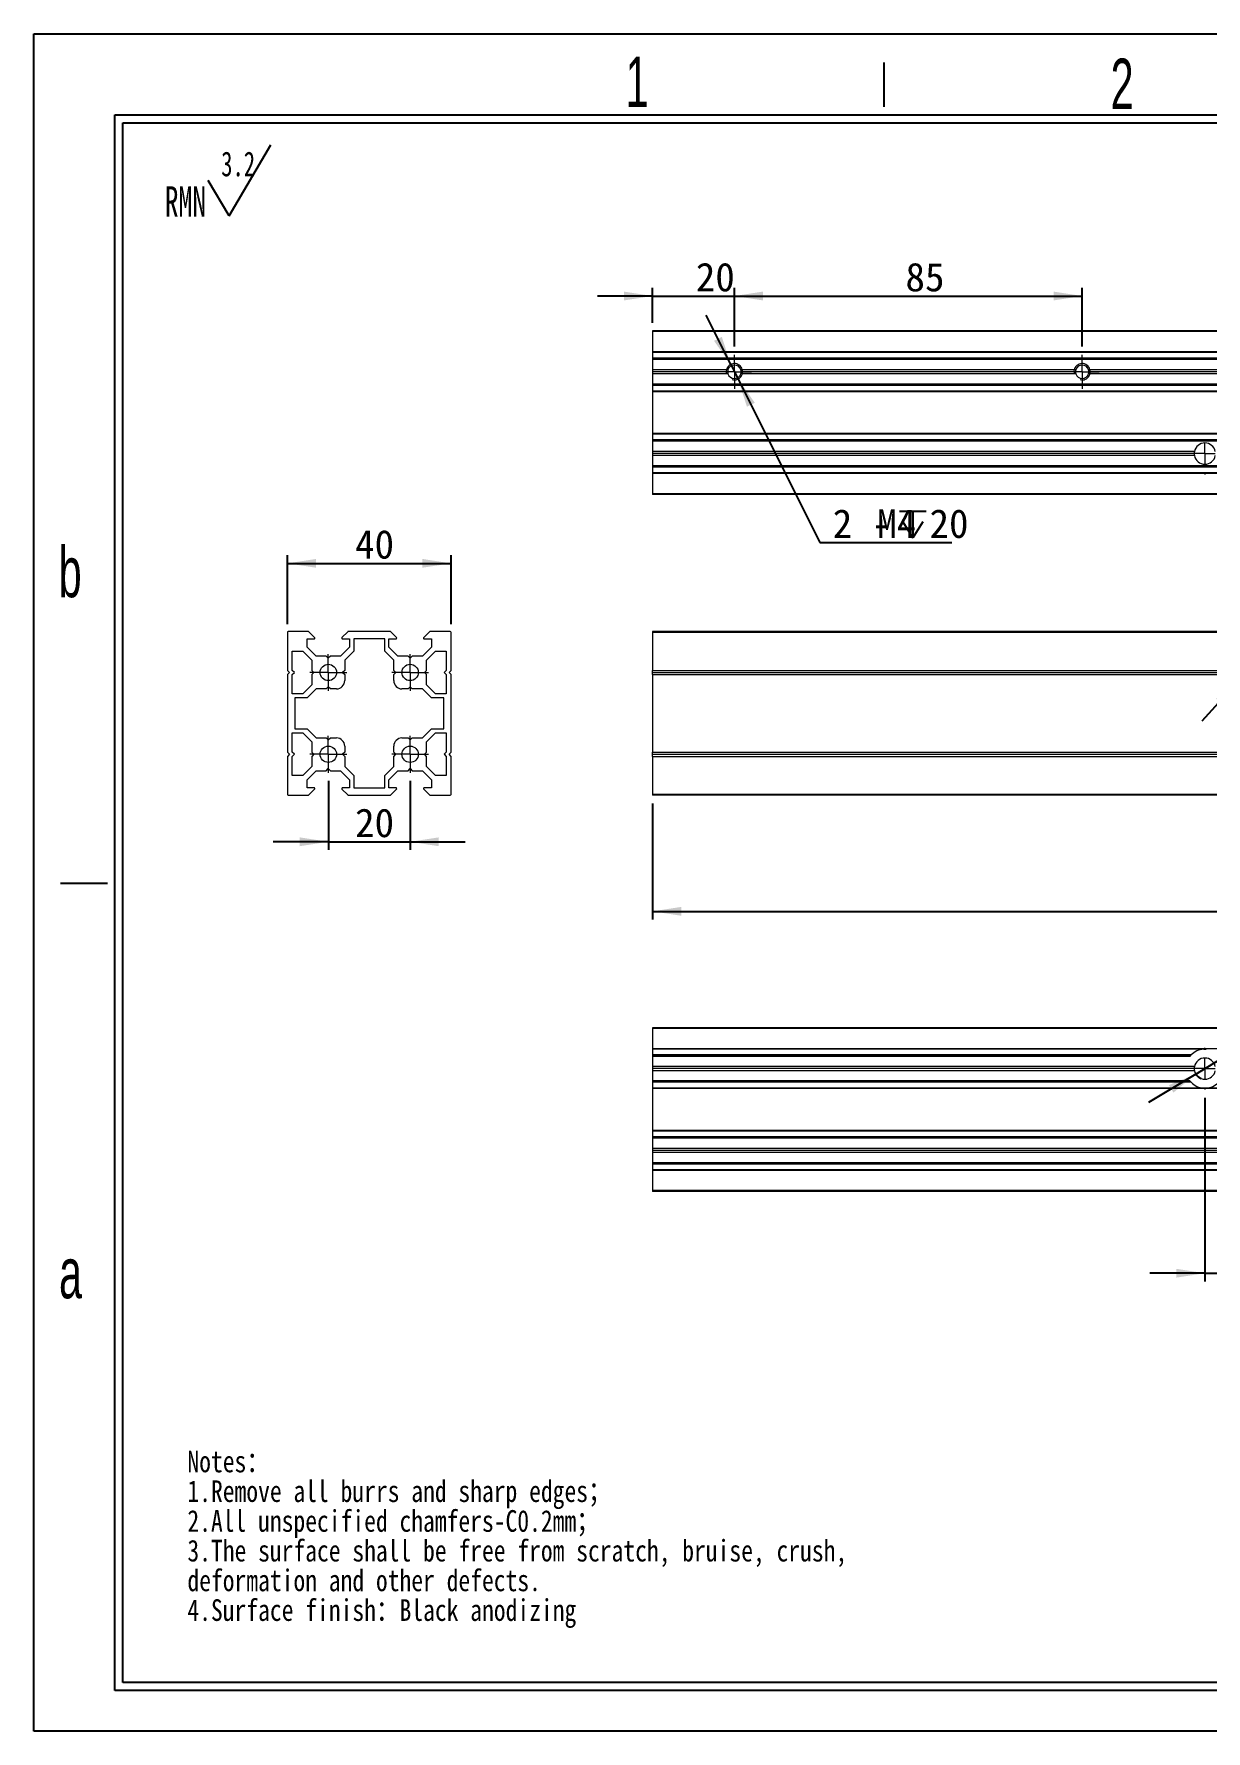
# Model space of a CAD drawing. Header units: millimetres. Extents: x 2 to 295, y 1 to 209.
# Drawn here: x 1.8 to 145.1, y 1.3 to 208.7 of the extents above; entities that cross this region are included whole.
import ezdxf

# ---------------------------------------------------------------- set-up
doc = ezdxf.new("R2010")
doc.units = ezdxf.units.MM
doc.linetypes.add('CENTER', pattern=[10.16, 6.35, -1.27, 1.27, -1.27])
doc.layers.add('DIM', color=5, linetype='Continuous')
doc.layers.add('SLD-0', color=179, linetype='Continuous')
doc.layers.add('中心线', color=1, linetype='CENTER', lineweight=15)
doc.styles.add('SLDTEXTSTYLE0', font='SIMSUN.TTC', dxfattribs={"width": 0.67})
doc.styles.add('SLDTEXTSTYLE14', font='SIMSUN.TTC')
doc.styles.add('SLDTEXTSTYLE3', font='SIMSUN.TTC', dxfattribs={"width": 0.8, "bigfont": 'bigfont'})
doc.styles.add('SLDTEXTSTYLE4', font='SIMSUN.TTC', dxfattribs={"width": 0.8})
doc.styles.add('SLDTEXTSTYLE7', font='GOTHIC.TTF', dxfattribs={"width": 0.61171})
doc.dimstyles.new('SLDDIMSTYLE0', dxfattribs={"dimtxt": 3.5, "dimasz": 3.5, "dimexe": 0, "dimexo": 0.0625, "dimgap": 0.875, "dimtad": 2, "dimlfac": 2, "dimrnd": 1e-09, "dimzin": 12, "dimdsep": 46, "dimtxsty": 'SLDTEXTSTYLE0', "dimsah": 1, "dimcen": 0.09, "dimadec": 0, "dimazin": 3, "dimtfac": 1, "dimtofl": 0, "dimtmove": 0, "dimatfit": 3, "dimfxl": 0, "dimfrac": 2, "dimtolj": 1, "dimtzin": 12, "dimarcsym": 0})
doc.dimstyles.new('SLDDIMSTYLE1', dxfattribs={"dimtxt": 3.5, "dimasz": 3.5, "dimexe": 0, "dimexo": 0.0625, "dimgap": 0.875, "dimtad": 2, "dimlfac": 2, "dimrnd": 1e-09, "dimzin": 12, "dimdsep": 46, "dimtxsty": 'SLDTEXTSTYLE0', "dimsah": 1, "dimcen": 0.09, "dimadec": 0, "dimazin": 3, "dimtfac": 1, "dimtmove": 0, "dimatfit": 0, "dimfxl": 0, "dimfrac": 2, "dimtolj": 1, "dimtzin": 12, "dimarcsym": 0})
doc.dimstyles.new('SLDDIMSTYLE2', dxfattribs={"dimtxt": 3.5, "dimasz": 3.5, "dimexe": 0, "dimexo": 0.0625, "dimgap": 0.875, "dimtad": 0, "dimtih": 1, "dimtoh": 1, "dimlfac": 2, "dimrnd": 1e-09, "dimzin": 12, "dimdsep": 46, "dimtxsty": 'SLDTEXTSTYLE0', "dimsah": 1, "dimcen": 0, "dimadec": 0, "dimazin": 3, "dimtfac": 1, "dimtmove": 0, "dimatfit": 3, "dimfxl": 0, "dimfrac": 2, "dimtolj": 1, "dimtzin": 12, "dimarcsym": 0})

# ---------------------------------------------------------------- blocks, each defined once
blk = doc.blocks.new('SW_NOTE_0')
at = {"layer": 'SLD-0', "color": 0}
for q in [(12.98, 9.35), (5.31, 5.02)]:
    blk.add_line((7.87, 0.69), q, dxfattribs=at)
at = {"layer": 'SLD-0', "color": 0, "attachment_point": 1, "style": 'SLDTEXTSTYLE0'}
for s, insert, char_height in [('3.2', (6.9, 8.55), 3.032), ('RMN', (0, 4.31), 3.704)]:
    blk.add_mtext(s, dxfattribs=dict(at, insert=insert, char_height=char_height))
blk = doc.blocks.new('SW_NOTE_2')
at = {"layer": 'SLD-0', "color": 0, "char_height": 2.6458, "attachment_point": 1}
for s, insert, style in [('Notes\\M+18146', (0, 3.08), 'SLDTEXTSTYLE3'), ('1.Remove all burrs and sharp edges\\M+18147', (0, -0.55), 'SLDTEXTSTYLE3'), ('2.All unspecified chamfers-C0.2mm\\M+18147', (0, -4.19), 'SLDTEXTSTYLE3'), ('3.The surface shall be free from scratch, bruise, crush, ', (0, -7.82), 'SLDTEXTSTYLE4'), ('deformation and other defects.', (0, -11.45), 'SLDTEXTSTYLE4'), ('4.Surface finish\\M+18146Black anodizing', (0, -15.08), 'SLDTEXTSTYLE3')]:
    blk.add_mtext(s, dxfattribs=dict(at, insert=insert, style=style))
blk = doc.blocks.new('_D_1')
at = {"layer": 'DIM'}
for p, q in [((144.91, 78.69), (144.91, 56.24)), ((154.91, 68.69), (154.91, 56.24)), ((144.91, 57.24), (138.18, 57.24)), ((144.91, 57.24), (154.91, 57.24)), ((154.91, 57.24), (161.64, 57.24))]:
    blk.add_line(p, q, dxfattribs=at)
for points in [[(144.91, 57.24), (141.41, 57.78), (141.41, 56.7)], [(154.91, 57.24), (158.41, 56.7), (158.41, 57.78)]]:
    blk.add_solid(points, dxfattribs=at)
at = {"layer": 'DIM', "insert": (147.32, 61.31), "char_height": 3.5, "attachment_point": 1, "style": 'SLDTEXTSTYLE14'}
blk.add_mtext('20', dxfattribs=at)
blk = doc.blocks.new('SW_SYMBOL_HOLE_SPOT')
at = {"layer": 'DIM', "color": 0}
for p, q in [((0, 875), (0, 75)), ((1600, 75), (1600, 875)), ((0, 75), (1600, 75))]:
    blk.add_line(p, q, dxfattribs=at)
blk = doc.blocks.new('SW_SYMBOL_HOLE_DEPTH')
at = {"layer": 'DIM', "color": 0}
for p, q in [((0, 875), (800, 875)), ((100, 555), (400, 75)), ((400, 875), (400, 75)), ((700, 555), (400, 75))]:
    blk.add_line(p, q, dxfattribs=at)
blk = doc.blocks.new('_D_2')
at = {"layer": 'DIM'}
for p, q in [((146.02, 82.91), (158.11, 90.16)), ((158.11, 90.16), (182.63, 90.16)), ((143.79, 81.57), (138.02, 78.11)), ((143.79, 81.57), (146.02, 82.91))]:
    blk.add_line(p, q, dxfattribs=at)
blk.add_arc((144.91, 82.24), 1.3, 206.4811, 248.5293, dxfattribs=at)
for points in [[(146.02, 82.91), (149.3, 84.24), (148.75, 85.17)], [(143.79, 81.57), (140.52, 80.23), (141.07, 79.31)]]:
    blk.add_solid(points, dxfattribs=at)
at = {"layer": 'DIM', "xscale": 0.004072727272727273, "yscale": 0.004072727272727273, "zscale": 0.004072727272727273}
for name, p in [('SW_SYMBOL_HOLE_SPOT', (161.21, 90.44)), ('SW_SYMBOL_HOLE_DEPTH', (176.09, 90.44))]:
    blk.add_blockref(name, p, dxfattribs=at)
at = {"layer": 'DIM', "char_height": 3.5, "attachment_point": 1, "style": 'SLDTEXTSTYLE14'}
for s, insert in [('2 - ', (159.7, 99.3)), ('%%c', (165.14, 99.3)), ('5.2', (169.01, 99.3)), ('THROUGH', (173.1, 99.3)), ('%%c', (168.14, 94.23)), ('9.5', (172.01, 94.23)), ('6', (179.75, 94.23))]:
    blk.add_mtext(s, dxfattribs=dict(at, insert=insert))
blk = doc.blocks.new('SW_CENTERMARKSYMBOL_0')
at = {"layer": '中心线', "color": 0}
for p, q in [((0, 2.5), (0, 2.55)), ((-2.5, 0), (-2.55, 0)), ((0, 0), (-1.25, 0)), ((0, 0), (0, 1.25)), ((0, 0), (0, -1.25)), ((0, 0), (1.25, 0)), ((2.5, 0), (2.55, 0)), ((0, -2.5), (0, -2.55))]:
    blk.add_line(p, q, dxfattribs=at)
blk = doc.blocks.new('_D_3')
at = {"layer": 'DIM'}
for p, q in [((77.41, 114.65), (77.41, 100.46)), ((222.41, 114.65), (222.41, 100.46)), ((77.41, 101.46), (222.41, 101.46))]:
    blk.add_line(p, q, dxfattribs=at)
for points in [[(77.41, 101.46), (80.91, 100.92), (80.91, 102)], [(222.41, 101.46), (218.91, 102), (218.91, 100.92)]]:
    blk.add_solid(points, dxfattribs=at)
at = {"layer": 'DIM', "insert": (150.43, 105.54), "char_height": 3.5, "attachment_point": 1, "style": 'SLDTEXTSTYLE14'}
blk.add_mtext('290', dxfattribs=at)
blk = doc.blocks.new('_D_5')
at = {"layer": 'DIM'}
for p, q in [((150.78, 131.61), (158.61, 140.29)), ((158.61, 140.29), (183.12, 140.29)), ((149.04, 129.68), (150.78, 131.61)), ((149.04, 129.68), (144.53, 124.69))]:
    blk.add_line(p, q, dxfattribs=at)
blk.add_arc((149.91, 130.65), 1.3, 206.4811, 265.4911, dxfattribs=at)
for points in [[(150.78, 131.61), (153.53, 133.85), (152.73, 134.57)], [(149.04, 129.68), (146.29, 127.45), (147.09, 126.72)]]:
    blk.add_solid(points, dxfattribs=at)
at = {"layer": 'DIM', "xscale": 0.004072727272727273, "yscale": 0.004072727272727273, "zscale": 0.004072727272727273}
for name, p in [('SW_SYMBOL_HOLE_SPOT', (161.71, 140.57)), ('SW_SYMBOL_HOLE_DEPTH', (176.59, 140.57))]:
    blk.add_blockref(name, p, dxfattribs=at)
at = {"layer": 'DIM', "char_height": 3.5, "attachment_point": 1, "style": 'SLDTEXTSTYLE14'}
for s, insert in [('2 - ', (160.2, 149.43)), ('%%c', (165.64, 149.43)), ('5.2', (169.51, 149.43)), ('THROUGH', (173.6, 149.43)), ('%%c', (168.63, 144.36)), ('9.5', (172.5, 144.36)), ('6', (180.25, 144.36))]:
    blk.add_mtext(s, dxfattribs=dict(at, insert=insert))
blk = doc.blocks.new('_D_6')
at = {"layer": 'DIM'}
for p, q in [((32.79, 136.55), (32.79, 144.98)), ((32.79, 143.98), (52.79, 143.98)), ((52.79, 136.55), (52.79, 144.98))]:
    blk.add_line(p, q, dxfattribs=at)
for points in [[(32.79, 143.98), (36.29, 143.45), (36.29, 144.52)], [(52.79, 143.98), (49.29, 144.52), (49.29, 143.45)]]:
    blk.add_solid(points, dxfattribs=at)
at = {"layer": 'DIM', "insert": (41.06, 148.06), "char_height": 3.5, "attachment_point": 1, "style": 'SLDTEXTSTYLE14'}
blk.add_mtext('40', dxfattribs=at)
blk = doc.blocks.new('_D_7')
at = {"layer": 'DIM'}
for p, q in [((37.79, 117.4), (37.79, 108.96)), ((47.79, 117.4), (47.79, 108.96)), ((37.79, 109.96), (31.06, 109.96)), ((37.79, 109.96), (47.79, 109.96)), ((47.79, 109.96), (54.52, 109.96))]:
    blk.add_line(p, q, dxfattribs=at)
for points in [[(37.79, 109.96), (34.29, 110.5), (34.29, 109.42)], [(47.79, 109.96), (51.29, 109.42), (51.29, 110.5)]]:
    blk.add_solid(points, dxfattribs=at)
at = {"layer": 'DIM', "insert": (41.06, 114.03), "char_height": 3.5, "attachment_point": 1, "style": 'SLDTEXTSTYLE14'}
blk.add_mtext('20', dxfattribs=at)
blk = doc.blocks.new('SW_CENTERMARKSYMBOL_4')
at = {"layer": '中心线', "color": 0}
for p, q in [((0, 1.25), (0, 2.25)), ((-1.25, 0), (-2.25, 0)), ((0, 0), (-1.25, 0)), ((0, 0), (0, 1.25)), ((0, 0), (0, -1.25)), ((0, 0), (1.25, 0)), ((1.25, 0), (2.25, 0)), ((0, -1.25), (0, -2.25))]:
    blk.add_line(p, q, dxfattribs=at)
blk = doc.blocks.new('SW_CENTERMARKSYMBOL_5')
at = {"layer": '中心线', "color": 0}
for p, q in [((0, 1.25), (0, 2.25)), ((-1.25, 0), (-2.25, 0)), ((0, 0), (-1.25, 0)), ((0, 0), (0, 1.25)), ((0, 0), (0, -1.25)), ((0, 0), (1.25, 0)), ((1.25, 0), (2.25, 0)), ((0, -1.25), (0, -2.25))]:
    blk.add_line(p, q, dxfattribs=at)
blk = doc.blocks.new('SW_CENTERMARKSYMBOL_6')
at = {"layer": '中心线', "color": 0}
for p, q in [((0, 1.25), (0, 2.25)), ((-1.25, 0), (-2.25, 0)), ((0, 0), (-1.25, 0)), ((0, 0), (0, 1.25)), ((0, 0), (0, -1.25)), ((0, 0), (1.25, 0)), ((1.25, 0), (2.25, 0)), ((0, -1.25), (0, -2.25))]:
    blk.add_line(p, q, dxfattribs=at)
blk = doc.blocks.new('SW_CENTERMARKSYMBOL_7')
at = {"layer": '中心线', "color": 0}
for p, q in [((0, 1.25), (0, 2.25)), ((-1.25, 0), (-2.25, 0)), ((0, 0), (-1.25, 0)), ((0, 0), (0, 1.25)), ((0, 0), (0, -1.25)), ((0, 0), (1.25, 0)), ((1.25, 0), (2.25, 0)), ((0, -1.25), (0, -2.25))]:
    blk.add_line(p, q, dxfattribs=at)
blk = doc.blocks.new('_D_8')
at = {"layer": 'DIM'}
for p, q in [((87.41, 170.47), (87.41, 177.65)), ((87.41, 176.65), (129.91, 176.65)), ((129.91, 170.47), (129.91, 177.65))]:
    blk.add_line(p, q, dxfattribs=at)
for points in [[(87.41, 176.65), (90.91, 176.11), (90.91, 177.19)], [(129.91, 176.65), (126.41, 177.19), (126.41, 176.11)]]:
    blk.add_solid(points, dxfattribs=at)
at = {"layer": 'DIM', "insert": (108.32, 180.72), "char_height": 3.5, "attachment_point": 1, "style": 'SLDTEXTSTYLE14'}
blk.add_mtext('85', dxfattribs=at)
blk = doc.blocks.new('_D_9')
at = {"layer": 'DIM'}
for p, q in [((77.41, 176.65), (70.68, 176.65)), ((77.41, 173.39), (77.41, 177.65)), ((77.41, 176.65), (87.41, 176.65)), ((87.41, 170.47), (87.41, 177.65)), ((87.41, 176.65), (94.14, 176.65))]:
    blk.add_line(p, q, dxfattribs=at)
for points in [[(77.41, 176.65), (73.91, 177.19), (73.91, 176.11)], [(87.41, 176.65), (90.91, 176.11), (90.91, 177.19)]]:
    blk.add_solid(points, dxfattribs=at)
at = {"layer": 'DIM', "insert": (82.7, 180.72), "char_height": 3.5, "attachment_point": 1, "style": 'SLDTEXTSTYLE14'}
blk.add_mtext('20', dxfattribs=at)
blk = doc.blocks.new('_D_10')
at = {"layer": 'DIM'}
for p, q in [((86.96, 168.29), (83.95, 174.31)), ((86.96, 168.29), (87.86, 166.5)), ((87.86, 166.5), (97.84, 146.51)), ((97.84, 146.51), (113.98, 146.51))]:
    blk.add_line(p, q, dxfattribs=at)
for points in [[(86.96, 168.29), (85.88, 171.66), (84.92, 171.18)], [(87.86, 166.5), (88.94, 163.13), (89.9, 163.61)]]:
    blk.add_solid(points, dxfattribs=at)
at = {"layer": 'DIM', "xscale": 0.004072727272727273, "yscale": 0.004072727272727273, "zscale": 0.004072727272727273}
blk.add_blockref('SW_SYMBOL_HOLE_DEPTH', (107.6, 146.8), dxfattribs=at)
at = {"layer": 'DIM', "char_height": 3.5, "attachment_point": 1, "style": 'SLDTEXTSTYLE14'}
for s, insert in [('2 - ', (99.43, 150.59)), ('M4', (104.87, 150.59)), ('20', (111.26, 150.59))]:
    blk.add_mtext(s, dxfattribs=dict(at, insert=insert))
blk = doc.blocks.new('SW_CENTERMARKSYMBOL_12')
at = {"layer": '中心线', "color": 0}
for p, q in [((0, 1.25), (0, 2.075)), ((-1.25, 0), (-2.075, 0)), ((0, 0), (-1.25, 0)), ((0, 0), (0, 1.25)), ((0, 0), (0, -1.25)), ((0, 0), (1.25, 0)), ((1.25, 0), (2.075, 0)), ((0, -1.25), (0, -2.075))]:
    blk.add_line(p, q, dxfattribs=at)
blk = doc.blocks.new('SW_CENTERMARKSYMBOL_13')
at = {"layer": '中心线', "color": 0}
for p, q in [((0, 1.25), (0, 2.075)), ((-1.25, 0), (-2.075, 0)), ((0, 0), (-1.25, 0)), ((0, 0), (0, 1.25)), ((0, 0), (0, -1.25)), ((0, 0), (1.25, 0)), ((1.25, 0), (2.075, 0)), ((0, -1.25), (0, -2.075))]:
    blk.add_line(p, q, dxfattribs=at)
blk = doc.blocks.new('SW_CENTERMARKSYMBOL_14')
at = {"layer": '中心线', "color": 0}
for p, q in [((0, 2.5), (0, 2.55)), ((-2.5, 0), (-2.55, 0)), ((0, 0), (-1.25, 0)), ((0, 0), (0, 1.25)), ((0, 0), (0, -1.25)), ((0, 0), (1.25, 0)), ((2.5, 0), (2.55, 0)), ((0, -2.5), (0, -2.55))]:
    blk.add_line(p, q, dxfattribs=at)

msp = doc.modelspace()

# ---------------------------------------------------------------- linework, layer by layer
at = {"color": 7, "linetype": 'Continuous', "lineweight": 15}
for p, q in [((222.409, 172.3944), (77.409, 172.3944)), ((77.409, 172.3944), (77.409, 172.2944)), ((222.409, 172.2944), (77.409, 172.2944)), ((77.409, 172.2944), (77.409, 169.8359)), ((222.409, 169.8359), (77.409, 169.8359)), ((77.409, 169.8359), (77.409, 169.7651)), ((222.409, 169.7651), (77.409, 169.7651)), ((77.409, 169.7651), (77.409, 169.0651)), ((222.409, 169.0651), (77.409, 169.0651)), ((77.409, 169.0651), (77.409, 169.0359)), ((77.409, 169.0359), (222.409, 169.0359)), ((77.409, 169.0359), (77.409, 168.8995)), ((222.409, 168.8995), (77.409, 168.8995)), ((77.409, 168.8995), (77.409, 167.6444)), ((86.6228, 167.6444), (77.409, 167.6444)), ((77.409, 167.6444), (77.409, 167.3944)), ((86.584, 167.3944), (77.409, 167.3944)), ((77.409, 167.3944), (77.409, 167.1444)), ((86.6228, 167.1444), (77.409, 167.1444)), ((77.409, 167.1444), (77.409, 165.8894)), ((129.1228, 167.6444), (88.1952, 167.6444)), ((129.1228, 167.1444), (88.1952, 167.1444)), ((129.084, 167.3944), (88.234, 167.3944)), ((153.6332, 167.6444), (130.6952, 167.6444)), ((153.6332, 167.1444), (130.6952, 167.1444)), ((153.609, 167.3944), (130.734, 167.3944)), ((222.409, 165.8894), (77.409, 165.8894)), ((77.409, 165.8894), (77.409, 165.753)), ((222.409, 165.753), (77.409, 165.753)), ((77.409, 165.753), (77.409, 165.7237)), ((222.409, 165.7237), (77.409, 165.7237)), ((77.409, 165.7237), (77.409, 165.0237)), ((222.409, 165.0237), (77.409, 165.0237)), ((77.409, 165.0237), (77.409, 164.953)), ((222.409, 164.953), (77.409, 164.953)), ((77.409, 164.953), (77.409, 159.8359)), ((222.409, 159.8359), (77.409, 159.8359)), ((77.409, 159.8359), (77.409, 159.7651)), ((222.409, 159.7651), (77.409, 159.7651)), ((77.409, 159.7651), (77.409, 159.0651)), ((222.409, 159.0651), (77.409, 159.0651)), ((77.409, 159.0651), (77.409, 159.0359)), ((77.409, 159.0359), (222.409, 159.0359)), ((77.409, 159.0359), (77.409, 158.8995)), ((222.409, 158.8995), (77.409, 158.8995)), ((77.409, 158.8995), (77.409, 157.6444)), ((143.6332, 157.6444), (77.409, 157.6444)), ((77.409, 157.6444), (77.409, 157.3944)), ((143.609, 157.3944), (77.409, 157.3944)), ((77.409, 157.3944), (77.409, 157.1444)), ((143.6332, 157.1444), (77.409, 157.1444)), ((77.409, 157.1444), (77.409, 155.8894)), ((222.409, 155.8894), (77.409, 155.8894)), ((77.409, 155.8894), (77.409, 155.753)), ((222.409, 155.753), (77.409, 155.753)), ((77.409, 155.753), (77.409, 155.7237)), ((222.409, 155.7237), (77.409, 155.7237)), ((77.409, 155.7237), (77.409, 155.0237)), ((222.409, 155.0237), (77.409, 155.0237)), ((77.409, 155.0237), (77.409, 154.953)), ((222.409, 154.953), (77.409, 154.953)), ((77.409, 154.953), (77.409, 152.4944)), ((222.409, 152.4944), (77.409, 152.4944)), ((77.409, 152.4944), (77.409, 152.3944)), ((222.409, 152.3944), (77.409, 152.3944)), ((32.7866, 135.5483), (32.7866, 130.8983)), ((35.3452, 135.6483), (32.8866, 135.6483)), ((36.1159, 134.919), (35.4159, 135.619)), ((40.1573, 135.619), (39.4573, 134.919)), ((45.3452, 135.6483), (40.228, 135.6483)), ((46.1159, 134.919), (45.4159, 135.619)), ((50.1573, 135.619), (49.4573, 134.919)), ((52.6866, 135.6483), (50.228, 135.6483)), ((52.7866, 130.8983), (52.7866, 135.5483)), ((222.409, 135.6483), (77.409, 135.6483)), ((77.409, 135.6483), (77.409, 135.5483)), ((222.409, 135.5483), (77.409, 135.5483)), ((77.409, 135.5483), (77.409, 130.8983)), ((33.3866, 133.2533), (34.6866, 133.2533)), ((33.3866, 130.8983), (33.3866, 133.2533)), ((34.6866, 133.2533), (35.7866, 132.1533)), ((35.1816, 134.7483), (36.0452, 134.7483)), ((35.1816, 133.7483), (35.1816, 134.7483)), ((36.2816, 132.6483), (35.1816, 133.7483)), ((40.3916, 133.7483), (39.2916, 132.6483)), ((39.528, 134.7483), (40.3916, 134.7483)), ((40.8866, 133.2533), (39.7866, 132.1533)), ((40.3916, 134.7483), (40.3916, 133.7483)), ((44.6866, 134.7483), (40.8866, 134.7483)), ((40.8866, 134.7483), (40.8866, 133.2533)), ((44.6866, 133.2533), (44.6866, 134.7483)), ((45.7866, 132.1533), (44.6866, 133.2533)), ((45.1816, 134.7483), (46.0452, 134.7483)), ((45.1816, 133.7483), (45.1816, 134.7483)), ((46.2816, 132.6483), (45.1816, 133.7483)), ((50.3916, 133.7483), (49.2916, 132.6483)), ((49.528, 134.7483), (50.3916, 134.7483)), ((49.7866, 132.1533), (50.8866, 133.2533)), ((50.3916, 134.7483), (50.3916, 133.7483)), ((50.8866, 133.2533), (52.1866, 133.2533)), ((52.1866, 133.2533), (52.1866, 130.8983)), ((32.7866, 130.8983), (33.0366, 130.6483)), ((33.6366, 130.6483), (33.3866, 130.8983)), ((35.7866, 132.1533), (35.7866, 130.8983)), ((35.7866, 130.8983), (36.0366, 130.6483)), ((37.5366, 132.6483), (36.2816, 132.6483)), ((37.7866, 132.3983), (37.5366, 132.6483)), ((38.0366, 132.6483), (37.7866, 132.3983)), ((39.2916, 132.6483), (38.0366, 132.6483)), ((39.7866, 130.8983), (39.5366, 130.6483)), ((39.7866, 132.1533), (39.7866, 130.8983)), ((45.7866, 130.8983), (45.7866, 132.1533)), ((46.0366, 130.6483), (45.7866, 130.8983)), ((47.5366, 132.6483), (46.2816, 132.6483)), ((47.7866, 132.3983), (47.5366, 132.6483)), ((48.0366, 132.6483), (47.7866, 132.3983)), ((49.2916, 132.6483), (48.0366, 132.6483)), ((49.5366, 130.6483), (49.7866, 130.8983)), ((49.7866, 130.8983), (49.7866, 132.1533)), ((52.1866, 130.8983), (51.9366, 130.6483)), ((52.5366, 130.6483), (52.7866, 130.8983)), ((77.409, 130.8983), (147.5472, 130.8983)), ((77.409, 130.6483), (77.409, 130.8983)), ((33.0366, 130.6483), (32.7866, 130.3983)), ((32.7866, 130.3983), (32.7866, 120.8983)), ((33.3866, 130.3983), (33.6366, 130.6483)), ((33.3866, 128.0433), (33.3866, 130.3983)), ((35.7866, 129.1433), (34.6866, 128.0433)), ((36.2816, 128.6483), (35.1816, 127.5483)), ((36.0366, 130.6483), (35.7866, 130.3983)), ((35.7866, 130.3983), (35.7866, 129.1433)), ((37.5366, 128.6483), (36.2816, 128.6483)), ((37.7866, 128.8983), (37.5366, 128.6483)), ((38.0366, 128.6483), (37.7866, 128.8983)), ((38.7866, 128.6483), (38.0366, 128.6483)), ((39.5366, 130.6483), (39.7866, 130.3983)), ((39.7866, 130.3983), (39.7866, 129.6483)), ((45.7866, 130.3983), (46.0366, 130.6483)), ((45.7866, 129.6483), (45.7866, 130.3983)), ((47.5366, 128.6483), (46.7866, 128.6483)), ((47.7866, 128.8983), (47.5366, 128.6483)), ((48.0366, 128.6483), (47.7866, 128.8983)), ((49.2916, 128.6483), (48.0366, 128.6483)), ((50.3916, 127.5483), (49.2916, 128.6483)), ((49.7866, 130.3983), (49.5366, 130.6483)), ((49.7866, 129.1433), (49.7866, 130.3983)), ((50.8866, 128.0433), (49.7866, 129.1433)), ((51.9366, 130.6483), (52.1866, 130.3983)), ((52.1866, 130.3983), (52.1866, 128.0433)), ((52.7866, 130.3983), (52.5366, 130.6483)), ((52.7866, 120.8983), (52.7866, 130.3983)), ((77.409, 130.6483), (147.534, 130.6483)), ((77.409, 130.3983), (77.409, 130.6483)), ((77.409, 130.3983), (147.5472, 130.3983)), ((77.409, 130.3983), (77.409, 120.8983)), ((34.6866, 128.0433), (33.3866, 128.0433)), ((35.1816, 127.5483), (33.6866, 127.5483)), ((33.6866, 127.5483), (33.6866, 123.7483)), ((51.8866, 127.5483), (50.3916, 127.5483)), ((52.1866, 128.0433), (50.8866, 128.0433)), ((51.8866, 123.7483), (51.8866, 127.5483)), ((33.3866, 123.2533), (34.6866, 123.2533)), ((33.3866, 120.8983), (33.3866, 123.2533)), ((33.6866, 123.7483), (35.1816, 123.7483)), ((34.6866, 123.2533), (35.7866, 122.1533)), ((35.1816, 123.7483), (36.2816, 122.6483)), ((36.2816, 122.6483), (37.5366, 122.6483)), ((37.5366, 122.6483), (37.7866, 122.3983)), ((37.7866, 122.3983), (38.0366, 122.6483)), ((38.0366, 122.6483), (38.7866, 122.6483)), ((46.7866, 122.6483), (47.5366, 122.6483)), ((47.5366, 122.6483), (47.7866, 122.3983)), ((47.7866, 122.3983), (48.0366, 122.6483)), ((48.0366, 122.6483), (49.2916, 122.6483)), ((49.2916, 122.6483), (50.3916, 123.7483)), ((49.7866, 122.1533), (50.8866, 123.2533)), ((50.3916, 123.7483), (51.8866, 123.7483)), ((50.8866, 123.2533), (52.1866, 123.2533)), ((52.1866, 123.2533), (52.1866, 120.8983)), ((32.7866, 120.8983), (33.0366, 120.6483)), ((33.0366, 120.6483), (32.7866, 120.3983)), ((32.7866, 120.3983), (32.7866, 115.7483)), ((33.6366, 120.6483), (33.3866, 120.8983)), ((33.3866, 120.3983), (33.6366, 120.6483)), ((33.3866, 118.0433), (33.3866, 120.3983)), ((35.7866, 122.1533), (35.7866, 120.8983)), ((35.7866, 120.8983), (36.0366, 120.6483)), ((36.0366, 120.6483), (35.7866, 120.3983)), ((35.7866, 120.3983), (35.7866, 119.1433)), ((39.7866, 120.8983), (39.5366, 120.6483)), ((39.5366, 120.6483), (39.7866, 120.3983)), ((39.7866, 121.6483), (39.7866, 120.8983)), ((39.7866, 120.3983), (39.7866, 119.1433)), ((45.7866, 120.8983), (45.7866, 121.6483)), ((46.0366, 120.6483), (45.7866, 120.8983)), ((45.7866, 120.3983), (46.0366, 120.6483)), ((45.7866, 119.1433), (45.7866, 120.3983)), ((49.5366, 120.6483), (49.7866, 120.8983)), ((49.7866, 120.3983), (49.5366, 120.6483)), ((49.7866, 120.8983), (49.7866, 122.1533)), ((49.7866, 119.1433), (49.7866, 120.3983)), ((52.1866, 120.8983), (51.9366, 120.6483)), ((51.9366, 120.6483), (52.1866, 120.3983)), ((52.1866, 120.3983), (52.1866, 118.0433)), ((52.5366, 120.6483), (52.7866, 120.8983)), ((52.7866, 120.3983), (52.5366, 120.6483)), ((52.7866, 115.7483), (52.7866, 120.3983)), ((77.409, 120.8983), (147.5472, 120.8983)), ((77.409, 120.6483), (77.409, 120.8983)), ((77.409, 120.6483), (147.534, 120.6483)), ((77.409, 120.3983), (77.409, 120.6483)), ((77.409, 120.3983), (77.409, 115.7483)), ((77.409, 120.3983), (147.5472, 120.3983)), ((35.7866, 119.1433), (34.6866, 118.0433)), ((35.1816, 117.5483), (36.2816, 118.6483)), ((36.2816, 118.6483), (37.5366, 118.6483)), ((37.5366, 118.6483), (37.7866, 118.8983)), ((37.7866, 118.8983), (38.0366, 118.6483)), ((38.0366, 118.6483), (39.2916, 118.6483)), ((39.2916, 118.6483), (40.3916, 117.5483)), ((39.7866, 119.1433), (40.8866, 118.0433)), ((44.6866, 118.0433), (45.7866, 119.1433)), ((45.1816, 117.5483), (46.2816, 118.6483)), ((46.2816, 118.6483), (47.5366, 118.6483)), ((47.5366, 118.6483), (47.7866, 118.8983)), ((47.7866, 118.8983), (48.0366, 118.6483)), ((48.0366, 118.6483), (49.2916, 118.6483)), ((49.2916, 118.6483), (50.3916, 117.5483)), ((50.8866, 118.0433), (49.7866, 119.1433)), ((34.6866, 118.0433), (33.3866, 118.0433)), ((35.1816, 116.5483), (35.1816, 117.5483)), ((36.0452, 116.5483), (35.1816, 116.5483)), ((35.4159, 115.6776), (36.1159, 116.3776)), ((39.4573, 116.3776), (40.1573, 115.6776)), ((40.3916, 116.5483), (39.528, 116.5483)), ((40.3916, 117.5483), (40.3916, 116.5483)), ((40.8866, 118.0433), (40.8866, 116.5483)), ((40.8866, 116.5483), (44.6866, 116.5483)), ((44.6866, 116.5483), (44.6866, 118.0433)), ((45.1816, 116.5483), (45.1816, 117.5483)), ((46.0452, 116.5483), (45.1816, 116.5483)), ((45.4159, 115.6776), (46.1159, 116.3776)), ((49.4573, 116.3776), (50.1573, 115.6776)), ((50.3916, 116.5483), (49.528, 116.5483)), ((50.3916, 117.5483), (50.3916, 116.5483)), ((52.1866, 118.0433), (50.8866, 118.0433)), ((32.8866, 115.6483), (35.3452, 115.6483)), ((40.228, 115.6483), (45.3452, 115.6483)), ((50.228, 115.6483), (52.6866, 115.6483)), ((222.409, 115.7483), (77.409, 115.7483)), ((77.409, 115.7483), (77.409, 115.6483)), ((222.409, 115.6483), (77.409, 115.6483)), ((222.409, 87.2369), (77.409, 87.2369)), ((77.409, 87.2369), (77.409, 87.1369)), ((222.409, 87.1369), (77.409, 87.1369)), ((77.409, 87.1369), (77.409, 84.6783)), ((77.409, 84.6783), (77.409, 84.6076)), ((222.409, 84.6783), (77.409, 84.6783)), ((144.7663, 84.6076), (77.409, 84.6076)), ((77.409, 84.6076), (77.409, 83.9076)), ((143.221, 83.9076), (77.409, 83.9076)), ((77.409, 83.9076), (77.409, 83.8783)), ((77.409, 83.8783), (143.1932, 83.8783)), ((77.409, 83.8783), (77.409, 83.7419)), ((143.0717, 83.7419), (77.409, 83.7419)), ((77.409, 83.7419), (77.409, 82.4869)), ((143.6332, 82.4869), (77.409, 82.4869)), ((77.409, 82.4869), (77.409, 82.2369)), ((143.609, 82.2369), (77.409, 82.2369)), ((77.409, 82.2369), (77.409, 81.9869)), ((143.6332, 81.9869), (77.409, 81.9869)), ((77.409, 81.9869), (77.409, 80.7319)), ((143.0717, 80.7319), (77.409, 80.7319)), ((77.409, 80.7319), (77.409, 80.5955)), ((143.193, 80.5955), (77.409, 80.5955)), ((77.409, 80.5955), (77.409, 80.5662)), ((143.221, 80.5662), (77.409, 80.5662)), ((77.409, 80.5662), (77.409, 79.8662)), ((144.7663, 79.8662), (77.409, 79.8662)), ((77.409, 79.8662), (77.409, 79.7955)), ((222.409, 79.7955), (77.409, 79.7955)), ((77.409, 79.7955), (77.409, 74.6783)), ((222.409, 79.8662), (145.0517, 79.8662)), ((222.409, 74.6783), (77.409, 74.6783)), ((77.409, 74.6783), (77.409, 74.6076)), ((154.7663, 74.6076), (77.409, 74.6076)), ((77.409, 74.6076), (77.409, 73.9076)), ((153.221, 73.9076), (77.409, 73.9076)), ((77.409, 73.9076), (77.409, 73.8783)), ((77.409, 73.8783), (153.1932, 73.8783)), ((77.409, 73.8783), (77.409, 73.7419)), ((153.0717, 73.7419), (77.409, 73.7419)), ((77.409, 73.7419), (77.409, 72.4869)), ((153.6332, 72.4869), (77.409, 72.4869)), ((77.409, 72.4869), (77.409, 72.2369)), ((153.609, 72.2369), (77.409, 72.2369)), ((77.409, 72.2369), (77.409, 71.9869)), ((153.6332, 71.9869), (77.409, 71.9869)), ((77.409, 71.9869), (77.409, 70.7319)), ((153.0717, 70.7319), (77.409, 70.7319)), ((77.409, 70.7319), (77.409, 70.5955)), ((153.193, 70.5955), (77.409, 70.5955)), ((77.409, 70.5955), (77.409, 70.5662)), ((153.221, 70.5662), (77.409, 70.5662)), ((77.409, 70.5662), (77.409, 69.8662)), ((154.7663, 69.8662), (77.409, 69.8662)), ((77.409, 69.8662), (77.409, 69.7955)), ((222.409, 69.7955), (77.409, 69.7955)), ((77.409, 69.7955), (77.409, 67.3369)), ((222.409, 67.3369), (77.409, 67.3369)), ((77.409, 67.3369), (77.409, 67.2369)), ((222.409, 67.2369), (77.409, 67.2369))]:
    msp.add_line(p, q, dxfattribs=at)
for centre in [(37.7866, 130.6483), (47.7866, 130.6483), (37.7866, 120.6483), (47.7866, 120.6483)]:
    msp.add_circle(centre, 1, dxfattribs=at)
at = {"color": 7, "linetype": 'Continuous', "lineweight": 0}
for centre in [(87.409, 167.3944), (129.909, 167.3944)]:
    msp.add_arc(centre, 1, 255, 195, dxfattribs=at)
at = {"color": 7, "linetype": 'Continuous', "lineweight": 15}
for centre, radius, start, end in [((87.409, 167.3944), 0.825, 17.639701, 162.360299), ((129.909, 167.3944), 0.825, 17.639701, 162.360299), ((87.409, 167.3944), 0.825, 162.360299, 180), ((87.409, 167.3944), 0.825, 180, 197.639701), ((87.409, 167.3944), 0.825, 197.639701, 342.360299), ((87.409, 167.3944), 0.825, 0, 17.639701), ((87.409, 167.3944), 0.825, 342.360299, 0), ((129.909, 167.3944), 0.825, 162.360299, 180), ((129.909, 167.3944), 0.825, 180, 197.639701), ((129.909, 167.3944), 0.825, 197.639701, 342.360299), ((129.909, 167.3944), 0.825, 0, 17.639701), ((129.909, 167.3944), 0.825, 342.360299, 0), ((144.909, 157.3944), 1.3, 168.912511, 180), ((144.909, 157.3944), 1.3, 11.087489, 168.912511), ((144.909, 157.3944), 1.3, 180, 191.087489), ((144.909, 157.3944), 1.3, 191.087489, 348.912511), ((32.8866, 135.5483), 0.1, 90, 180), ((35.3452, 135.5483), 0.1, 45, 90), ((36.0452, 134.8483), 0.1, 270, 45), ((39.528, 134.8483), 0.1, 135, 270), ((40.228, 135.5483), 0.1, 90, 135), ((45.3452, 135.5483), 0.1, 45, 90), ((46.0452, 134.8483), 0.1, 270, 45), ((49.528, 134.8483), 0.1, 135, 270), ((50.228, 135.5483), 0.1, 90, 135), ((52.6866, 135.5483), 0.1, 0, 90), ((38.7866, 129.6483), 1, 270, 0), ((46.7866, 129.6483), 1, 180, 270), ((38.7866, 121.6483), 1, 360, 90), ((46.7866, 121.6483), 1, 90, 180), ((36.0452, 116.4483), 0.1, 315, 90), ((39.528, 116.4483), 0.1, 90, 225), ((46.0452, 116.4483), 0.1, 315, 90), ((49.528, 116.4483), 0.1, 90, 225), ((32.8866, 115.7483), 0.1, 180, 270), ((35.3452, 115.7483), 0.1, 270, 315), ((40.228, 115.7483), 0.1, 225, 270), ((45.3452, 115.7483), 0.1, 270, 315), ((50.228, 115.7483), 0.1, 225, 270), ((52.6866, 115.7483), 0.1, 270, 0), ((144.909, 82.2369), 2.375, 136.280789, 140.676749), ((144.909, 82.2369), 2.375, 93.444019, 135.294968), ((144.909, 82.2369), 1.3, 11.087489, 168.912511), ((144.909, 82.2369), 1.3, 168.912511, 180), ((144.909, 82.2369), 1.3, 180, 191.087489), ((144.909, 82.2369), 1.3, 191.087489, 348.912511), ((144.909, 82.2369), 2.375, 219.323251, 223.719211), ((144.909, 82.2369), 2.375, 224.705032, 266.555981), ((144.909, 82.2369), 2.375, 273.444019, 315.294968)]:
    msp.add_arc(centre, radius, start, end, dxfattribs=at)
for points, knots in [([(143.1932, 83.8791), (143.193, 83.8789), (143.1921, 83.8779), (143.197, 83.883), (143.2065, 83.8929), (143.2161, 83.9026), (143.221, 83.9076)], [0, 0, 0, 0, 0.09351388, 0.38362225, 0.68557182, 1, 1, 1, 1]), ([(143.221, 80.5662), (143.2149, 80.5724), (143.2038, 80.5836), (143.1939, 80.5939), (143.1933, 80.5946), (143.193, 80.5949)], [0, 0, 0, 0, 0.40034093, 0.72954184, 1, 1, 1, 1])]:
    msp.add_open_spline(points, degree=3, knots=knots, dxfattribs=at)
for points in [[(144.7663, 84.6076), (144.8613, 84.6133), (144.9567, 84.6133), (145.0517, 84.6076)], [(145.0517, 79.8662), (144.9567, 79.8605), (144.8613, 79.8605), (144.7663, 79.8662)]]:
    msp.add_open_spline(points, degree=3, dxfattribs=at)
at = {"layer": 'SLD-0'}
for p, q in [((1.812, 208.6737), (295.1066, 208.6737)), ((1.812, 1.2938), (1.812, 208.6737)), ((12.6748, 7.2189), (12.6748, 197.811)), ((12.6748, 197.811), (289.1814, 197.811)), ((289.1814, 7.2189), (12.6748, 7.2189)), ((295.1066, 1.2938), (1.812, 1.2938))]:
    msp.add_line(p, q, dxfattribs=at)
at = {"layer": 'SLD-0', "color": 6, "linetype": 'Continuous'}
for p, q in [((105.701, 199.786), (105.701, 205.1695)), ((11.6873, 6.2314), (11.6873, 198.7985)), ((11.6873, 198.7985), (290.1689, 198.7985)), ((10.8046, 104.8527), (5.0681, 104.8527)), ((290.1689, 6.2314), (11.6873, 6.2314))]:
    msp.add_line(p, q, dxfattribs=at)

# ---------------------------------------------------------------- block references
at = {"layer": 'SLD-0'}
msp.add_blockref('SW_NOTE_0', (17.795, 185.7588), dxfattribs=at)
at = {"layer": 'SLD-0', "color": 5}
msp.add_blockref('SW_NOTE_2', (20.5665, 32.4812), dxfattribs=at)
at = {"layer": '中心线'}
for name, p in [('SW_CENTERMARKSYMBOL_12', (87.409, 167.3944)), ('SW_CENTERMARKSYMBOL_13', (129.909, 167.3944)), ('SW_CENTERMARKSYMBOL_14', (144.909, 157.3944)), ('SW_CENTERMARKSYMBOL_7', (37.7866, 130.6483)), ('SW_CENTERMARKSYMBOL_6', (47.7866, 130.6483)), ('SW_CENTERMARKSYMBOL_4', (37.7866, 120.6483)), ('SW_CENTERMARKSYMBOL_5', (47.7866, 120.6483)), ('SW_CENTERMARKSYMBOL_0', (144.909, 82.2369))]:
    msp.add_blockref(name, p, dxfattribs=at)

# ---------------------------------------------------------------- texts
at = {"layer": 'SLD-0', "char_height": 6.172, "attachment_point": 1, "style": 'SLDTEXTSTYLE7'}
for s, insert in [('1', (74.111, 205.8988)), ('2', (133.3881, 205.6552)), ('b', (4.8346, 146.0194)), ('a', (4.8798, 60.3511))]:
    msp.add_mtext(s, dxfattribs=dict(at, insert=insert))

# ---------------------------------------------------------------- dimensions: what is measured, and where the dimension line sits
at = {"layer": 'DIM'}
for base, p1, p2, dimstyle, picture, middle in [((87.409, 176.6486), (77.409, 172.3944), (87.409, 169.4694), 'SLDDIMSTYLE1', '_D_9', (84.0605, 176.6486)), ((129.909, 176.6486), (87.409, 169.4694), (129.909, 169.4694), 'SLDDIMSTYLE0', '_D_8', (109.6796, 176.6486)), ((52.7866, 143.9849), (32.7866, 135.5483), (52.7866, 135.5483), 'SLDDIMSTYLE0', '_D_6', (42.4214, 143.9849)), ((47.7866, 109.9591), (37.7866, 118.3983), (47.7866, 118.3983), 'SLDDIMSTYLE1', '_D_7', (42.4214, 109.9591)), ((222.409, 101.4632), (77.409, 115.6483), (222.409, 115.6483), 'SLDDIMSTYLE0', '_D_3', (152.4695, 101.4632)), ((154.909, 57.2369), (144.909, 79.6869), (154.909, 69.6869), 'SLDDIMSTYLE1', '_D_1', (148.682, 57.2369))]:
    dim = msp.add_linear_dim(base=base, p1=p1, p2=p2, dimstyle=dimstyle, dxfattribs=at)
    dim.commit()
    dim.dimension.update_dxf_attribs({"geometry": picture, "text_midpoint": middle, "dimtype": 160})
for p1, p2, text, picture, middle in [((87.856, 166.4999), (86.962, 168.289), '2 - <>{\\fGDT;x}20', '_D_10', (106.7072, 149.0514)), ((150.7802, 131.6132), (149.0378, 129.6834), '2 - <>THROUGH\\P{\\fGDT;v}%%c9.5{\\fGDT;x}6', '_D_5', (171.6608, 145.3597)), ((146.0238, 82.9057), (143.7942, 81.5681), '2 - <>THROUGH\\P{\\fGDT;v}%%c9.5{\\fGDT;x}6', '_D_2', (171.1629, 95.2317))]:
    dim = msp.add_diameter_dim_2p(p1=p1, p2=p2, text=text, dimstyle='SLDDIMSTYLE2', dxfattribs=at)
    dim.commit()
    dim.dimension.update_dxf_attribs({"geometry": picture, "text_midpoint": middle, "dimtype": 163})

doc.saveas('drawing.dxf')
